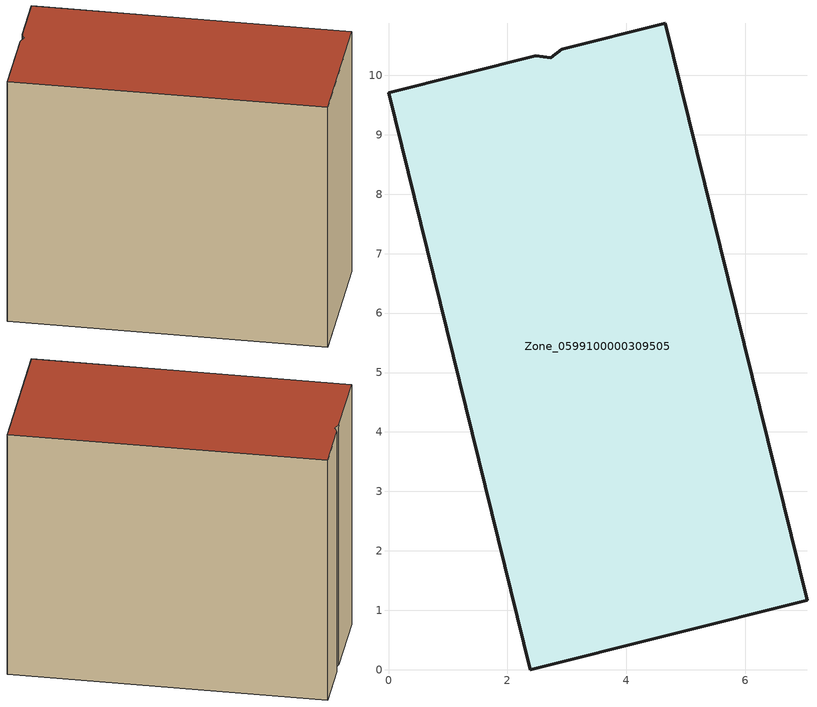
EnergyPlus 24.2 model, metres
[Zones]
Zone_0599100000309505
 floor ground (C_G): 4.66,10.88 7.04,1.17 2.38,0 0,9.71 2.48,10.33 2.73,10.3 2.92,10.44 z0
 wall outside (C_F): 2.38,0 7.04,1.17 4.66,10.88 2.92,10.44 2.73,10.3 2.48,10.33 0,9.71 2.38,0 z0:8.48
 roof outside (C_R): 7.04,1.17 4.66,10.88 2.92,10.44 2.73,10.3 2.48,10.33 0,9.71 2.38,0 z8.48
[BUILDING]
Pand.0599100000309505: North Axis=0; Terrain=City; Loads Convergence Tolerance Value=0.04; Temperature Convergence Tolerance Value=0.4; Solar Distribution=FullExterior; Maximum Number of Warmup Days=25; Minimum Number of Warmup Days=1
[Site:Location]
Rotterdam.The.Hague.AP_ZH_NLD Design_Conditions: Latitude=51.96; Longitude=4.45; Time Zone=1; Elevation=-4.5
[SITE:GROUNDTEMPERATURE:BUILDINGSURFACE]
18, 18, 18, 18, 18, 18, 18, 18, 18, 18, 18, 18
[MATERIAL] Thermal Absorptance=0.9; Solar Absorptance=0.7; Visible Absorptance=0.7
Name | Roughness | Thickness | Conductivity | Density | Specific Heat
G.TI.1992-2005 | MediumSmooth | 0.15 | 0.06 | 540 | 1210
F.TI.1992-2005 | Rough | 0.3 | 0.12 | 1920 | 840
R.TI.1992-2005 | MediumRough | 0.2 | 0.08 | 1500 | 1000
[CONSTRUCTION]
C_G: G.TI.1992-2005
C_F: F.TI.1992-2005
C_R: R.TI.1992-2005
[ZONE]
Zone_0599100000309505: Type=1; Multiplier=1; Ceiling Height=Autocalculate; Volume=Autocalculate; Floor Area=autocalculate; Part of Total Floor Area=Yes
[ZONEINFILTRATION:DESIGNFLOWRATE]
Infil_Zone_0599100000309505: Zone or ZoneList or Space or SpaceList=Zone_0599100000309505; Schedule=AlwaysOn; Design Flow Rate Calculation Method=Flow/Area; Flow Rate per Floor Area=0.0015; Constant Term Coefficient=1; Temperature Term Coefficient=0; Velocity Term Coefficient=0; Velocity Squared Term Coefficient=0
[HVACTEMPLATE:ZONE:IDEALLOADSAIRSYSTEM]
Zone_0599100000309505: Maximum Heating Supply Air Temperature=50; Minimum Cooling Supply Air Temperature=13; Maximum Heating Supply Air Humidity Ratio=0.0156; Minimum Cooling Supply Air Humidity Ratio=0.0077; Heating Limit=NoLimit; Cooling Limit=NoLimit; Dehumidification Control Type=ConstantSensibleHeatRatio; Cooling Sensible Heat Ratio=0.7; Dehumidification Setpoint=60; Humidification Control Type=None; Humidification Setpoint=30; Outdoor Air Method=None; Outdoor Air Flow Rate per Person=0.00944; Outdoor Air Flow Rate per Zone Floor Area=0; Outdoor Air Flow Rate per Zone=0; Demand Controlled Ventilation Type=None; Outdoor Air Economizer Type=NoEconomizer; Heat Recovery Type=None; Sensible Heat Recovery Effectiveness=0.7; Latent Heat Recovery Effectiveness=0.65
[ZONECONTROL:THERMOSTAT]
ThermostatControl_Zone_0599100000309505: Zone or ZoneList=Zone_0599100000309505; Control Type Schedule=DualSetpointControlType; Control 1=Thermostat_Zone_0599100000309505; Temperature Difference Between Cutout And Setpoint=0
[THERMOSTATSETPOINT:DUALSETPOINT]
Thermostat_Zone_0599100000309505: Heating Setpoint Temperature Schedule=HeatingSetpoint_Zone_0599100000309505; Cooling Setpoint Temperature Schedule=CoolingSetpoint_Zone_0599100000309505
[SCHEDULE:COMPACT]
HeatingSetpoint_Zone_0599100000309505: Through: 12/31, For: AllDays, Until: 24:00, 21
CoolingSetpoint_Zone_0599100000309505: Through: 12/31, For: AllDays, Until: 24:00, 24
DualSetpointControlType: Through: 12/31, For: AllDays, Until: 24:00, 4
AlwaysOn: Through: 12/31, For: AllDays, Until: 24:00, 1
